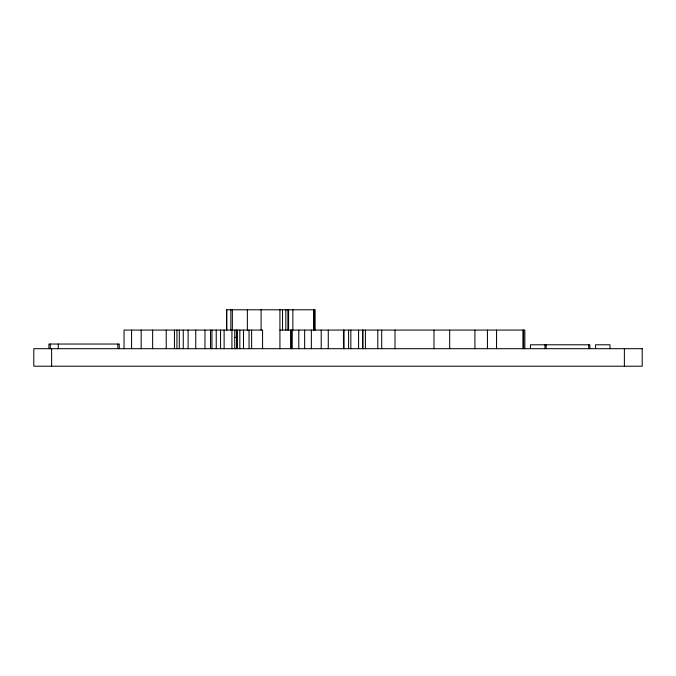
<?xml version="1.0" encoding="UTF-8"?>
<svg xmlns="http://www.w3.org/2000/svg" width="676" height="676" viewBox="0 0 676 676"><rect width="100%" height="100%" fill="white"/><g stroke="black" fill="none" stroke-linecap="round" stroke-linejoin="round"><path stroke-width="1.01" d="M279.932 330.074L524.838 330.074L524.838 348.689M234.733 337.459L236.71 337.459M624.379 348.689L624.379 366.215M609.989 348.689L609.989 344.785L595.548 344.785L595.548 348.689M589.878 348.689L589.878 344.785L530.457 344.785L530.457 348.689M588.695 344.785L588.695 348.689M546.149 344.785L546.149 348.689M544.974 344.785L544.974 348.689M523.63 330.074L523.63 348.689M522.928 330.074L522.928 348.689M496.556 330.074L496.556 348.689M487.421 330.074L487.421 348.689M474.915 330.074L474.915 348.689M449.667 330.074L449.667 348.689M433.984 330.074L433.984 348.689M395.012 330.074L395.012 348.689M381.695 330.074L381.695 348.689M377.8 330.074L377.8 348.689M365.412 330.074L365.412 348.689M362.835 330.074L362.835 348.689M362.682 330.074L362.682 348.689M358.584 330.074L358.584 348.689M350.836 330.074L350.836 348.689M348.588 330.074L348.588 348.689M344.067 330.074L344.067 348.689M343.467 330.074L343.467 348.689M328.274 330.074L328.274 348.689M321.21 330.074L321.21 348.689M315.117 330.074L315.117 309.785L226.604 309.785L226.604 330.074M314.146 309.785L314.146 330.074M313.563 309.785L313.563 330.285M311.349 330.074L311.349 348.689M304.639 330.074L304.639 348.689M298.792 330.074L298.792 348.689M292.869 309.785L292.869 330.074M292.226 330.074L292.226 348.689M291.229 330.074L291.229 348.689M290.857 330.074L290.857 348.689M288.584 309.785L288.584 330.074M287.883 309.785L287.883 330.074M285.821 309.785L285.821 330.074M282.551 309.785L282.551 330.074M279.932 309.785L279.932 348.689M262.567 348.689L262.567 330.074L124.038 330.074L124.038 348.689M261.097 309.785L261.097 330.074M251.616 330.074L251.616 348.689M249.03 330.074L249.072 348.689M247.357 309.785L247.357 330.074M243.487 330.074L243.487 348.689M239.819 330.074L239.819 348.689M237.36 330.074L237.36 348.689M236.575 330.074L236.575 348.689M236.38 330.074L236.38 337.459M234.733 330.074L234.733 348.689M232.358 309.785L232.358 330.285M231.927 330.074L231.927 348.689M230.854 309.785L230.854 330.074M226.747 309.785L226.747 330.074M224.119 330.074L224.119 348.689M220.57 330.074L220.57 348.689M216.236 330.074L216.236 348.689M211.951 330.074L211.951 348.689M210.515 330.074L210.515 348.689M204.972 330.074L204.972 348.689M195.753 330.074L195.753 348.689M188.105 330.074L188.105 348.689M183.272 330.074L183.272 348.689M179.309 330.074L179.309 348.689M176.935 330.074L176.935 348.689M174.45 330.074L174.45 348.689M166.228 330.074L166.228 348.689M152.641 330.074L152.641 348.689M141.166 330.074L141.166 348.689M131.566 330.074L131.566 348.689M119.255 348.689L119.255 344.042L48.9 344.042L48.9 348.689M117.844 344.042L117.844 348.689M58.288 344.042L58.288 348.689M51.621 348.689L51.621 366.215M50.303 344.042L50.303 348.689M642.2 348.689L33.8 348.689L33.8 366.215L642.2 366.215L642.2 348.689"/></g></svg>
